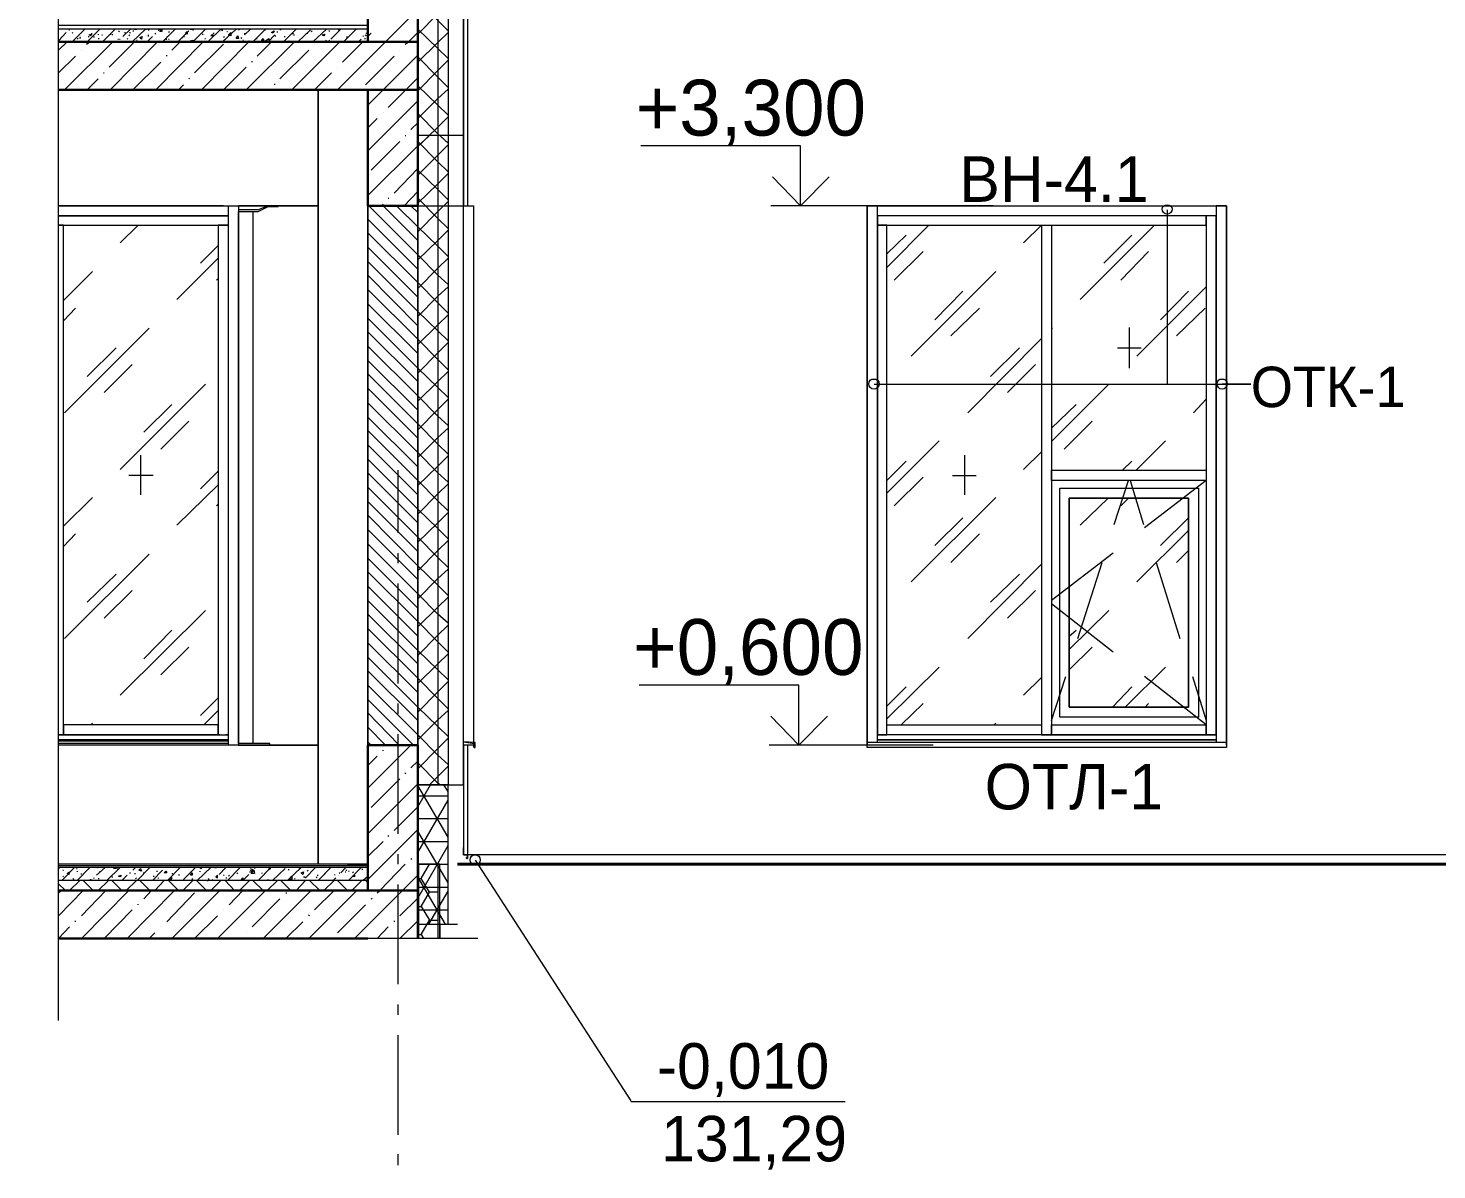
# Model space of a CAD drawing. Header units: millimetres. Extents: x 2294 to 908349, y -83289 to 219220.
# Drawn here: x 334129 to 341416, y -39012 to -33109 of the extents above; entities that cross this region are included whole.
import ezdxf

# ---------------------------------------------------------------- set-up
doc = ezdxf.new("R2010")
doc.units = ezdxf.units.MM
doc.layers.add('PDF _Геометрия', color=7, linetype='Continuous')
doc.layers.add('PDF _Текст', color=7, linetype='Continuous')

msp = doc.modelspace()

# ---------------------------------------------------------------- linework, layer by layer
at = {"layer": 'PDF _Геометрия', "lineweight": 9}
for points in [[(334286.1, -38240.7), (334286.1, -30302), (334128.7, -30223.3), (334439.1, -30070.3), (334286.1, -29991.6), (334286.1, -22057.2)], [(336248.9, -32474.6), (336248.9, -34026.5)], [(336301.4, -32474.6), (336301.4, -34026.5)], [(336380.1, -32474.6), (336380.1, -34026.5), (336432.5, -34026.5), (336432.5, -34100.9), (336432.5, -35421.1), (336432.5, -36736.9), (336432.5, -36815.6), (336380.1, -36815.6), (336380.1, -37383.9)], [(336401.9, -32474.6), (336401.9, -34026.5)], [(334286.1, -33178.5), (335886.1, -33178.5), (335886.1, -33112.9), (335886.1, -33099.8), (335886.1, -33095.4), (334286.1, -33095.4)], [(335886.1, -33112.9), (334286.1, -33112.9)], [(335628.2, -33427.6), (335628.2, -37432), (335628.2, -36815.6), (334286.1, -36815.6)], [(335138.6, -34026.5), (334286.1, -34026.5), (335628.2, -34026.5), (335628.2, -33427.6), (334286.1, -33427.6)], [(335886.1, -33427.6), (335781.2, -33427.6)], [(336248.9, -33663.7), (336248.9, -37021.1)], [(336301.4, -33663.7), (336301.4, -37021.1), (336380.1, -37021.1)], [(339121.1, -34026.5), (338242.4, -34026.5), (338124.3, -34026.5), (338124.3, -33716.2), (337298.1, -33716.2)], [(336144, -36815.6), (336144, -34026.5), (335886.1, -34026.5), (335886.1, -36815.6), (335886.1, -34026.5)], [(338281.7, -34026.5), (337971.3, -34026.5)], [(338522.2, -36802.5), (338522.2, -36736.9), (338522.2, -35421.1), (338522.2, -36763.2), (338570.2, -36763.2), (338570.2, -35421.1), (338570.2, -34127.1), (338522.2, -34127.1), (338522.2, -35421.1), (338522.2, -34100.9), (338522.2, -34026.5), (338469.7, -34026.5), (338469.7, -34100.9), (338469.7, -35421.1), (338469.7, -36736.9), (338469.7, -36815.6), (338469.7, -34026.5), (340327.6, -34026.5), (340327.6, -36815.6), (340327.6, -36736.9), (340327.6, -35421.1), (340327.6, -34100.9), (340327.6, -34026.5), (340275.2, -34026.5), (340275.2, -34100.9), (340275.2, -35421.1), (340275.2, -36736.9), (340275.2, -36802.5)], [(334299.2, -36763.2), (334312.3, -36763.2), (334312.3, -35421.1), (334312.3, -34127.1), (334286.1, -34127.1), (335164.8, -34127.1), (335164.8, -34079), (335138.6, -34079), (334286.1, -34079), (335164.8, -34079)], [(339370.2, -34127.1), (339370.2, -35421.1), (339370.2, -36763.2), (339422.7, -36763.2), (340222.7, -36763.2), (340275.2, -36763.2), (340275.2, -35421.1), (340275.2, -34100.9), (340275.2, -34079), (340222.7, -34079), (340222.7, -34100.9), (340222.7, -35421.1), (340222.7, -36763.2), (340222.7, -36710.7), (339903.6, -36461.5)], [(340021.6, -34048.4), (340021.6, -34948.9), (340454.4, -34948.9), (340305.8, -34948.9)], [(335121.1, -36763.2), (335112.3, -36763.2), (334312.3, -36763.2), (335112.3, -36763.2), (335112.3, -36710.7), (334312.3, -36710.7), (334312.3, -36763.2), (334286.1, -36763.2), (335164.8, -36763.2), (335164.8, -35421.1), (335164.8, -34127.1), (335112.3, -34127.1), (335112.3, -35421.1), (335112.3, -36763.2), (335164.8, -36763.2), (335151.7, -36763.2)], [(334605.2, -34218.9), (334697, -34127.1)], [(338570.2, -34345.7), (338788.8, -34127.1)], [(339278.4, -34218.9), (339370.2, -34127.1), (339422.7, -34127.1), (339422.7, -35421.1), (339422.7, -36763.2), (339422.7, -36710.7), (340222.7, -36710.7)], [(339571.3, -34511.8), (339956, -34127.1)], [(335020.5, -34323.8), (335112.3, -34232)], [(338570.2, -34275.7), (338670.8, -34179.6)], [(339693.7, -34323.8), (339838, -34179.6)], [(334898.1, -34511.8), (335112.3, -34297.6)], [(338609.6, -34411.2), (338758.2, -34262.6)], [(339781.2, -34411.2), (339925.4, -34262.6)], [(334312.3, -34516.2), (334461, -34367.5)], [(338697, -34804.7), (339134.2, -34367.5)], [(335103.6, -34411.2), (335112.3, -34402.5)], [(338819.4, -34616.7), (338963.7, -34468.1)], [(339864.2, -34804.7), (340222.7, -34446.2)], [(339986.6, -34616.7), (340130.9, -34468.1)], [(334312.3, -34621.1), (334373.5, -34555.5)], [(338902.5, -34699.8), (339051.1, -34555.5)], [(340069.7, -34699.8), (340218.3, -34555.5)], [(334316.7, -35097.6), (334753.9, -34660.4)], [(339422.7, -34660.4), (339427.1, -34660.4)], [(339824.9, -34656.1), (339824.9, -34865.9)], [(334434.7, -34909.6), (334583.4, -34761)], [(338989.9, -35097.6), (339370.2, -34712.9)], [(339108, -34909.6), (339256.6, -34761)], [(339763.7, -34761), (339886.1, -34761)], [(334522.2, -34992.7), (334666.4, -34848.4)], [(339195.4, -34992.7), (339339.6, -34848.4)], [(334605.2, -35390.5), (335046.8, -34948.9)], [(338504.7, -34948.9), (340454.4, -34948.9)], [(339422.7, -35246.2), (339720, -34948.9)], [(340157.1, -35097.6), (340222.7, -35027.6)], [(334727.6, -35198.1), (334871.9, -35053.9)], [(339422.7, -35176.3), (339549.5, -35053.9)], [(334815.1, -35285.6), (334959.3, -35141.3)], [(339488.3, -35285.6), (339632.5, -35141.3)], [(338570.2, -35512.9), (338841.3, -35241.8)], [(339859.9, -35394.9), (340012.9, -35241.8)], [(334710.1, -35316.2), (334710.1, -35521.6)], [(338972.4, -35316.2), (338972.4, -35521.6)], [(339278.4, -35390.5), (339370.2, -35298.7)], [(335020.5, -35491), (335112.3, -35399.2)], [(336043.5, -35718.3), (336043.5, -35394.9)], [(338570.2, -35447.3), (338670.8, -35346.8)], [(339789.9, -35394.9), (339838, -35346.8)], [(334775.7, -35421.1), (334648.9, -35421.1)], [(334898.1, -35679), (335112.3, -35469.2)], [(338609.6, -35578.5), (338758.2, -35429.8)], [(338911.2, -35421.1), (339033.6, -35421.1)], [(339746.2, -35674.6), (339820.5, -35447.3)], [(339829.3, -35447.3), (339899.2, -35674.6)], [(340222.7, -35447.3), (339903.6, -35692.1)], [(334312.3, -35683.4), (334461, -35534.7)], [(338697, -35971.9), (339134.2, -35534.7)], [(339571.3, -35679), (339715.6, -35539.1)], [(339781.2, -35578.5), (339820.5, -35539.1)], [(335103.6, -35578.5), (335112.3, -35569.7)], [(338819.4, -35783.9), (338963.7, -35639.7)], [(339864.2, -35971.9), (340130.9, -35705.2)], [(339986.6, -35783.9), (340130.9, -35639.7)], [(334312.3, -35788.3), (334373.5, -35722.7)], [(338902.5, -35871.4), (339051.1, -35722.7)], [(334316.7, -36264.8), (334753.9, -35827.6)], [(336043.5, -35875.7), (336043.5, -35823.3)], [(339741.8, -35823.3), (339422.7, -36068.1)], [(340069.7, -35871.4), (340130.9, -35810.1)], [(338989.9, -36264.8), (339370.2, -35880.1)], [(339558.2, -36264.8), (339685, -35871.4)], [(339964.8, -35871.4), (340087.2, -36264.8)], [(334434.7, -36076.8), (334583.4, -35932.6)], [(336043.5, -36496.5), (336043.5, -35980.6)], [(339108, -36076.8), (339256.6, -35932.6)], [(334522.2, -36159.9), (334666.4, -36015.6)], [(339195.4, -36159.9), (339339.6, -36015.6)], [(334605.2, -36557.7), (335046.8, -36120.5)], [(339741.8, -36334.7), (339422.7, -36085.6)], [(339514.5, -36321.6), (339720, -36120.5)], [(334727.6, -36369.7), (334871.9, -36221.1)], [(339514.5, -36251.7), (339549.5, -36221.1)], [(334815.1, -36452.8), (334959.3, -36308.5)], [(339514.5, -36426.5), (339632.5, -36308.5)], [(338570.2, -36680.1), (338841.3, -36413.4)], [(339803, -36618.9), (340012.9, -36413.4)], [(338810.7, -36815.6), (338185.5, -36815.6), (338115.6, -36815.6), (338115.6, -36505.2), (337289.4, -36505.2)], [(339278.4, -36557.7), (339370.2, -36465.9)], [(339422.7, -36688.8), (339497, -36461.5)], [(340152.8, -36461.5), (340222.7, -36688.8)], [(335020.5, -36662.6), (335112.3, -36570.8)], [(338570.2, -36614.5), (338670.8, -36514)], [(339737.5, -36618.9), (339838, -36514)], [(335038, -36710.7), (335112.3, -36636.4)], [(336043.5, -36653.9), (336043.5, -36601.4)], [(338644.6, -36710.7), (338758.2, -36601.4)], [(339907.9, -36618.9), (339925.4, -36601.4)], [(334452.2, -36710.7), (334461, -36702)], [(339125.4, -36710.7), (339134.2, -36702)], [(336043.5, -37274.6), (336043.5, -36758.8)], [(340327.6, -36798.1), (340327.6, -36802.5), (338469.7, -36802.5), (338469.7, -36798.1)], [(340275.2, -36763.2), (338522.2, -36763.2)], [(340275.2, -36789.4), (338522.2, -36789.4), (340275.2, -36789.4)], [(340275.2, -36789.4), (338522.2, -36789.4)], [(335164.8, -36806.9), (334286.1, -36806.9)], [(336401.9, -36815.6), (336401.9, -37383.9), (336397.6, -37383.9)], [(338273, -36815.6), (337962.6, -36815.6)], [(340327.6, -36802.5), (340327.6, -36828.7), (338469.7, -36828.7), (338469.7, -36802.5)], [(338469.7, -36828.7), (338469.7, -36820)], [(340327.6, -36820), (340327.6, -36828.7)], [(336043.5, -37432), (336043.5, -37379.5)], [(353958.2, -37383.9), (336401.9, -37383.9)], [(334286.1, -37567.5), (335886.1, -37567.5), (335886.1, -37515.1), (335886.1, -37449.5), (335886.1, -37440.7), (335886.1, -37432), (334286.1, -37432)], [(335886.1, -37440.7), (334286.1, -37440.7)], [(335886.1, -37449.5), (334286.1, -37449.5)], [(335781.2, -37432), (335886.1, -37432)], [(336257.7, -37742.4), (336257.7, -37816.7), (336257.7, -37432), (336248.9, -37432), (336148.4, -37432), (336144, -37432), (336144, -37816.7)], [(336148.4, -37432), (336148.4, -37816.7)], [(336248.9, -37432), (336248.9, -37816.7)], [(336441.3, -37410.1), (337245.7, -38656)], [(335886.1, -37515.1), (334286.1, -37515.1)], [(336043.5, -38052.8), (336043.5, -37536.9)], [(336262.1, -37742.4), (336349.5, -37742.4)], [(336454.4, -37816.7), (334286.1, -37816.7)], [(336043.5, -38210.1), (336043.5, -38157.7)], [(336043.5, -38830.9), (336043.5, -38315.1)], [(338356, -38660.4), (337245.7, -38660.4)], [(336043.5, -38988.3), (336043.5, -38931.5)]]:
    msp.add_lwpolyline(points, dxfattribs=at)
at = {"layer": 'PDF _Геометрия', "lineweight": 30}
for points in [[(336144, -33178.5), (336144, -32474.6), (335886.1, -32474.6), (335886.1, -33178.5)], [(336144, -34026.5), (336144, -33427.6), (335886.1, -33427.6), (335886.1, -34026.5)], [(336144, -37567.5), (335886.1, -37567.5), (335886.1, -36815.6), (336144, -36815.6)]]:
    msp.add_lwpolyline(points, close=True, dxfattribs=at)
at = {"layer": 'PDF _Геометрия', "lineweight": 9}
for points in [[(336144, -32474.6), (336144, -34026.5), (336248.9, -34026.5), (336301.4, -34026.5), (336380.1, -34026.5), (336380.1, -32474.6), (336301.4, -32474.6), (336248.9, -32474.6)], [(336144, -36815.6), (336144, -37021.1), (336248.9, -37021.1), (336301.4, -37021.1), (336380.1, -37021.1), (336380.1, -33663.7), (336301.4, -33663.7), (336248.9, -33663.7), (336144, -33663.7), (336144, -34026.5)], [(335217.3, -36736.9), (335217.3, -36815.6), (335164.8, -36815.6), (335164.8, -36736.9), (335164.8, -35421.1), (335164.8, -34100.9), (335164.8, -34026.5), (335217.3, -34026.5), (335217.3, -34100.9), (335217.3, -35421.1)], [(335628.2, -36815.6), (335628.2, -34026.5), (335217.3, -34026.5), (335217.3, -36815.6)], [(335317.8, -34057.1), (335370.3, -34030.9), (335422.7, -34030.9), (335422.7, -34026.5), (335370.3, -34026.5), (335317.8, -34048.4), (335217.3, -34048.4), (335217.3, -34057.1)], [(339396.5, -34079), (338522.2, -34079), (338522.2, -34127.1), (339396.5, -34127.1), (340222.7, -34127.1), (340222.7, -34079), (339396.5, -34079), (338544, -34079), (338522.2, -34079), (338522.2, -34026.5), (338544, -34026.5), (339396.5, -34026.5), (340248.9, -34026.5), (340275.2, -34026.5), (340275.2, -34079), (340248.9, -34079)], [(335291.6, -34057.1), (335291.6, -36806.9), (335217.3, -36806.9), (335217.3, -34057.1)], [(340222.7, -35447.3), (339422.7, -35447.3), (339422.7, -35394.9), (340222.7, -35394.9)], [(339466.4, -35486.7), (340183.4, -35486.7), (340183.4, -36671.3), (339466.4, -36671.3)], [(340183.4, -35486.7), (340183.4, -36671.3), (339466.4, -36671.3), (339466.4, -35486.7)], [(340130.9, -35539.1), (339514.5, -35539.1), (339514.5, -36618.9), (340130.9, -36618.9)], [(339514.5, -36618.9), (339514.5, -35539.1), (340130.9, -35539.1), (340130.9, -36618.9)], [(339370.2, -36763.2), (338570.2, -36763.2), (338570.2, -36710.7), (339370.2, -36710.7)], [(334286.1, -36789.4), (335164.8, -36789.4)], [(334286.1, -36793.8), (335164.8, -36793.8)], [(336436.9, -36806.9), (336436.9, -36828.7), (336432.5, -36820), (336432.5, -36824.4), (336436.9, -36828.7), (336441.3, -36828.7), (336441.3, -36802.5), (336380.1, -36798.1)], [(335379, -36815.6), (335379, -36806.9), (335217.3, -36806.9), (335217.3, -36815.6)], [(336301.4, -37742.4), (336301.4, -37021.1), (336144, -37021.1), (336144, -37742.4)], [(336380.1, -37383.9), (336397.6, -37383.9), (336380.1, -37383.9), (336380.1, -37344.6)], [(336401.9, -37383.9), (336397.6, -37383.9), (336401.9, -37383.9), (336401.9, -37401.4), (336397.6, -37401.4), (336393.2, -37397), (336397.6, -37401.4), (336401.9, -37401.4)]]:
    msp.add_lwpolyline(points, close=True, dxfattribs=at)
at = {"layer": 'PDF _Геометрия', "color": 250, "lineweight": 9, "true_color": 0x1d1d1d}
for points in [[(336301.4, -33121.6), (336248.9, -33069.2), (336144, -32964.3)], [(336144, -33139.1), (336248.9, -33034.2), (336301.4, -32981.7)], [(335728.7, -33427.6), (335977.9, -33178.5), (336144, -33012.3)], [(334286.1, -33174.1), (334325.4, -33130.4)], [(334299.2, -33152.2), (334299.2, -33152.2)], [(334338.6, -33117.3), (334342.9, -33117.3)], [(334356.1, -33178.5), (334421.6, -33112.9)], [(334356.1, -33130.4), (334360.4, -33134.7)], [(334395.4, -33161), (334399.8, -33156.6), (334395.4, -33156.6)], [(334434.7, -33178.5), (334500.3, -33112.9)], [(334439.1, -33152.2), (334443.5, -33152.2)], [(334456.6, -33134.7), (334456.6, -33139.1)], [(334469.7, -33156.6), (334469.7, -33152.2)], [(334491.6, -33139.1), (334491.6, -33143.5)], [(334509.1, -33143.5), (334513.4, -33143.5)], [(334513.4, -33178.5), (334579, -33112.9)], [(334552.8, -33139.1), (334557.1, -33143.5)], [(334561.5, -33143.5), (334565.9, -33139.1)], [(334596.5, -33121.6), (334600.9, -33126)], [(334618.3, -33152.2), (334657.7, -33112.9)], [(334627.1, -33130.4), (334631.5, -33130.4)], [(334648.9, -33143.5), (334653.3, -33147.9)], [(334653.3, -33130.4), (334657.7, -33130.4)], [(334666.4, -33178.5), (334736.4, -33112.9)], [(334670.8, -33121.6), (334675.2, -33121.6)], [(334679.5, -33112.9), (334688.3, -33112.9)], [(334688.3, -33112.9), (334688.3, -33112.9)], [(334740.7, -33112.9), (334745.1, -33112.9)], [(334745.1, -33178.5), (334771.4, -33152.2)], [(334749.5, -33117.3), (334753.9, -33117.3)], [(334749.5, -33143.5), (334749.5, -33147.9), (334749.5, -33152.2)], [(334784.5, -33139.1), (334788.8, -33134.7)], [(334802, -33121.6), (334810.7, -33112.9)], [(334823.8, -33178.5), (334889.4, -33112.9)], [(334845.7, -33152.2), (334850, -33152.2)], [(334854.4, -33126), (334858.8, -33130.4)], [(334902.5, -33178.5), (334959.3, -33121.6)], [(334924.4, -33156.6), (334928.7, -33156.6)], [(334933.1, -33152.2), (334937.5, -33152.2)], [(334946.2, -33156.6), (334946.2, -33156.6)], [(334968.1, -33112.9), (334968.1, -33112.9)], [(334968.1, -33112.9), (334985.6, -33117.3), (334981.2, -33112.9)], [(334981.2, -33178.5), (335046.8, -33112.9)], [(335029.3, -33139.1), (335033.6, -33139.1)], [(335042.4, -33139.1), (335042.4, -33139.1)], [(335064.2, -33174.1), (335125.4, -33112.9), (335129.8, -33112.9)], [(335086.1, -33134.7), (335090.5, -33134.7)], [(335125.4, -33112.9), (335134.2, -33121.6), (335134.2, -33112.9)], [(335125.4, -33126), (335125.4, -33126)], [(335134.2, -33178.5), (335204.1, -33112.9)], [(335138.6, -33152.2), (335142.9, -33156.6)], [(335156, -33126), (335160.4, -33126)], [(335217.3, -33117.3), (335221.6, -33112.9)], [(335230.4, -33161), (335234.7, -33156.6)], [(335247.9, -33143.5), (335278.5, -33112.9)], [(335247.9, -33134.7), (335247.9, -33139.1)], [(335291.6, -33178.5), (335357.1, -33112.9)], [(335352.8, -33117.3), (335357.1, -33117.3)], [(335370.3, -33178.5), (335405.2, -33143.5)], [(335405.2, -33147.9), (335409.6, -33147.9)], [(335418.3, -33130.4), (335418.3, -33126)], [(335431.5, -33117.3), (335435.8, -33112.9)], [(335448.9, -33178.5), (335514.5, -33112.9)], [(335453.3, -33152.2), (335457.7, -33152.2)], [(335497, -33139.1), (335501.4, -33134.7)], [(335501.4, -33143.5), (335505.8, -33143.5)], [(335523.3, -33178.5), (335588.8, -33117.3)], [(335571.3, -33134.7), (335575.7, -33134.7)], [(335593.2, -33126), (335597.6, -33121.6)], [(335601.9, -33178.5), (335671.9, -33112.9)], [(335685, -33121.6), (335689.4, -33121.6)], [(335693.8, -33165.3), (335746.2, -33112.9)], [(335733.1, -33117.3), (335737.5, -33112.9)], [(335755, -33178.5), (335759.3, -33178.5), (335824.9, -33112.9)], [(335776.8, -33152.2), (335776.8, -33156.6)], [(335776.8, -33161), (335781.2, -33156.6)], [(335864.2, -33152.2), (335864.2, -33147.9)], [(335873, -33147.9), (335877.4, -33143.5)], [(335877.4, -33134.7), (335886.1, -33130.4)], [(335881.7, -33134.7), (335886.1, -33134.7)], [(335886.1, -33152.2), (335903.6, -33134.7)], [(336078.5, -33191.6), (336095.9, -33178.5), (336144, -33130.4)], [(336301.4, -33265.9), (336248.9, -33213.4), (336144, -33112.9)], [(336144, -33283.4), (336248.9, -33182.8), (336301.4, -33130.4)], [(334286.1, -33222.2), (334329.8, -33178.5)], [(334316.7, -33427.6), (334565.9, -33178.5)], [(334373.5, -33169.7), (334373.5, -33169.7)], [(334382.3, -33161), (334386.7, -33161)], [(334404.1, -33222.2), (334404.1, -33222.2)], [(334430.4, -33191.6), (334447.9, -33178.5)], [(334491.6, -33161), (334495.9, -33161)], [(334548.4, -33309.6), (334679.5, -33178.5)], [(334552.8, -33427.6), (334797.6, -33178.5)], [(334592.1, -33165.3), (334596.5, -33165.3)], [(334600.9, -33165.3), (334605.2, -33165.3)], [(334640.2, -33161), (334644.6, -33165.3)], [(334688.3, -33169.7), (334692.7, -33169.7)], [(334749.5, -33178.5), (334749.5, -33178.5)], [(334788.8, -33174.1), (334788.8, -33174.1)], [(334788.8, -33427.6), (335033.6, -33178.5)], [(334810.7, -33169.7), (334810.7, -33169.7)], [(334841.3, -33165.3), (334845.7, -33165.3)], [(334854.4, -33165.3), (334858.8, -33165.3)], [(334871.9, -33222.2), (334915.6, -33178.5)], [(334885, -33178.5), (334889.4, -33178.5)], [(334989.9, -33340.2), (335138.6, -33191.6)], [(335024.9, -33427.6), (335269.7, -33178.5)], [(335033.6, -33174.1), (335033.6, -33174.1)], [(335042.4, -33161), (335046.8, -33161)], [(335142.9, -33165.3), (335142.9, -33165.3)], [(335217.3, -33174.1), (335212.9, -33178.5), (335221.6, -33174.1)], [(335239.1, -33169.7), (335243.5, -33169.7)], [(335256.6, -33427.6), (335505.8, -33178.5)], [(335269.7, -33174.1), (335274.1, -33174.1)], [(335309.1, -33161), (335313.4, -33161)], [(335313.4, -33252.8), (335387.7, -33178.5)], [(335335.3, -33174.1), (335339.7, -33174.1)], [(335339.7, -33165.3), (335344, -33165.3)], [(335431.5, -33370.8), (335580.1, -33222.2)], [(335435.8, -33178.5), (335435.8, -33178.5)], [(335470.8, -33178.5), (335475.2, -33174.1), (335479.5, -33178.5)], [(335492.7, -33427.6), (335741.8, -33178.5)], [(335610.7, -33191.6), (335610.7, -33191.6)], [(335667.5, -33169.7), (335671.9, -33174.1)], [(335680.6, -33178.5), (335680.6, -33178.5)], [(335685, -33174.1), (335689.4, -33169.7)], [(335755, -33283.4), (335859.9, -33178.5)], [(335838, -33178.5), (335851.1, -33165.3)], [(335868.6, -33161), (335873, -33161)], [(336052.2, -33222.2), (336052.2, -33222.2)], [(334286.1, -33340.2), (334373.5, -33252.8)], [(334670.8, -33427.6), (334815.1, -33283.4)], [(334845.7, -33252.8), (334845.7, -33248.4)], [(335287.2, -33283.4), (335287.2, -33279)], [(335873, -33401.4), (336021.6, -33252.8)], [(335886.1, -33506.3), (335964.8, -33427.6), (336144, -33248.4)], [(336301.4, -33414.5), (336248.9, -33362.1), (336144, -33257.2)], [(336144, -33432), (336248.9, -33327.1), (336301.4, -33274.6)], [(334434.7, -33427.6), (334491.6, -33370.8)], [(334517.8, -33340.2), (334522.2, -33340.2)], [(334959.3, -33370.8), (334963.7, -33366.4)], [(335138.6, -33427.6), (335256.6, -33309.6)], [(335610.7, -33427.6), (335698.1, -33340.2)], [(335728.7, -33309.6), (335728.7, -33309.6)], [(335991, -33519.4), (336082.8, -33427.6), (336139.7, -33370.8)], [(334906.9, -33427.6), (334933.1, -33401.4)], [(335405.2, -33401.4), (335405.2, -33397)], [(335846.8, -33427.6), (335846.8, -33427.6)], [(336301.4, -33558.8), (336248.9, -33506.3), (336144, -33405.8)], [(336144, -33576.3), (336248.9, -33471.4), (336301.4, -33423.3)], [(335886.1, -33742.4), (336144, -33484.5)], [(335886.1, -33624.4), (335934.2, -33576.3)], [(335964.8, -33545.7), (335964.8, -33545.7)], [(336144, -33550), (336248.9, -33655), (336301.4, -33703.1), (336257.7, -33663.7)], [(336301.4, -33567.5), (336248.9, -33620), (336144, -33720.5), (336205.2, -33663.7)], [(336078.5, -33663.7), (336082.8, -33663.7)], [(336109.1, -33633.1), (336144, -33598.1)], [(335886.1, -33974.1), (336144, -33716.2)], [(335903.6, -33842.9), (336052.2, -33694.3)], [(336021.6, -33961), (336144, -33834.2)], [(336074.1, -34026.5), (336144, -33952.2)], [(336301.4, -34433.1), (336248.9, -34385), (336144, -34280.1), (335890.5, -34026.5)], [(335956, -34026.5), (335964.8, -34017.8)], [(336144, -34205.8), (335964.8, -34026.5)], [(335991, -33987.2), (335995.4, -33987.2)], [(336301.4, -34288.8), (336248.9, -34236.4), (336144, -34135.8), (336034.7, -34026.5)], [(336144, -34061.5), (336109.1, -34026.5)], [(336301.4, -34144.6), (336248.9, -34092.1), (336144, -33987.2), (336183.4, -34026.5)], [(336144, -34162.1), (336248.9, -34057.1), (336301.4, -34004.7), (336279.5, -34026.5)], [(336144, -34354.4), (335886.1, -34096.5)], [(336301.4, -34581.7), (336248.9, -34529.3), (336144, -34424.4), (335886.1, -34166.4)], [(336144, -34306.3), (336248.9, -34205.8), (336301.4, -34153.3)], [(336144, -34498.7), (335886.1, -34240.8)], [(336301.4, -34726), (336248.9, -34673.5), (336144, -34573), (335886.1, -34315.1)], [(336144, -34455), (336248.9, -34350), (336301.4, -34297.6)], [(336144, -34647.3), (335886.1, -34385)], [(336301.4, -34874.6), (336248.9, -34822.2), (336144, -34717.3), (335886.1, -34459.3)], [(336144, -34599.2), (336248.9, -34494.3), (336301.4, -34446.2)], [(336144, -34791.6), (335886.1, -34533.7)], [(336301.4, -35018.9), (336248.9, -34966.4), (336144, -34865.9), (335886.1, -34608)], [(336144, -34743.5), (336248.9, -34642.9), (336301.4, -34590.5)], [(336144, -34935.8), (335886.1, -34677.9)], [(336301.4, -35163.2), (336248.9, -35115.1), (336144, -35010.2), (335886.1, -34752.2)], [(336144, -34892.1), (336248.9, -34787.2), (336301.4, -34734.7)], [(336144, -35084.5), (335886.1, -34826.5)], [(336301.4, -35311.8), (336248.9, -35259.3), (336144, -35154.4), (335886.1, -34896.5)], [(336144, -35036.4), (336248.9, -34935.8), (336301.4, -34883.4)], [(336144, -35228.7), (335886.1, -34970.8)], [(336301.4, -35456.1), (336248.9, -35408), (336144, -35303), (335886.1, -35045.1)], [(336144, -35185), (336248.9, -35080.1), (336301.4, -35027.6)], [(336144, -35377.4), (335886.1, -35119.4)], [(336301.4, -35604.7), (336248.9, -35552.2), (336144, -35447.3), (335886.1, -35189.4)], [(336144, -35329.3), (336248.9, -35224.4), (336301.4, -35176.3)], [(336144, -35521.6), (335886.1, -35263.7)], [(336301.4, -35748.9), (336248.9, -35696.5), (336144, -35595.9), (335886.1, -35338)], [(336144, -35473.5), (336248.9, -35373), (336301.4, -35320.5)], [(336144, -35665.9), (335886.1, -35408)], [(336301.4, -35897.6), (336248.9, -35845.1), (336144, -35740.2), (335886.1, -35482.3)], [(336144, -35622.2), (336248.9, -35517.3), (336301.4, -35464.8)], [(336144, -35814.5), (335886.1, -35556.6)], [(336301.4, -36041.8), (336248.9, -35989.4), (336144, -35888.8), (335886.1, -35626.5)], [(336144, -35766.4), (336248.9, -35665.9), (336301.4, -35613.4)], [(336144, -35958.8), (335886.1, -35700.9)], [(336301.4, -36186.1), (336248.9, -36138), (336144, -36033.1), (335886.1, -35775.2)], [(336144, -35915.1), (336248.9, -35810.1), (336301.4, -35757.7)], [(336144, -36107.4), (335886.1, -35849.5)], [(336301.4, -36334.7), (336248.9, -36282.3), (336144, -36177.4), (335886.1, -35919.4)], [(336144, -36059.3), (336248.9, -35954.4), (336301.4, -35906.3)], [(336144, -36251.7), (335886.1, -35993.8)], [(336301.4, -36479), (336248.9, -36426.5), (336144, -36326), (335886.1, -36068.1)], [(336144, -36203.6), (336248.9, -36103), (336301.4, -36050.6)], [(336144, -36395.9), (335886.1, -36138)], [(336301.4, -36627.6), (336248.9, -36575.2), (336144, -36470.3), (335886.1, -36212.3)], [(336144, -36352.2), (336248.9, -36247.3), (336301.4, -36194.8)], [(336144, -36544.6), (335886.1, -36286.7)], [(336301.4, -36771.9), (336248.9, -36719.4), (336144, -36618.9), (335886.1, -36361)], [(336144, -36496.5), (336248.9, -36395.9), (336301.4, -36343.5)], [(336144, -36688.8), (335886.1, -36430.9)], [(336301.4, -36916.2), (336248.9, -36868.1), (336144, -36763.2), (335886.1, -36505.2)], [(336144, -36645.1), (336248.9, -36540.2), (336301.4, -36487.7)], [(336122.2, -36815.6), (335886.1, -36579.5)], [(336047.8, -36815.6), (335886.1, -36649.5)], [(336144, -36789.4), (336248.9, -36684.5), (336301.4, -36636.4)], [(335977.9, -36815.6), (335886.1, -36723.8)], [(335903.6, -36815.6), (335886.1, -36798.1)], [(336144, -36938), (336248.9, -36833.1), (336301.4, -36780.6)], [(335886.1, -37038.6), (336109.1, -36815.6)], [(335886.1, -36920.5), (335934.2, -36872.4)], [(335964.8, -36846.2), (335964.8, -36841.8)], [(335991, -36815.6), (335995.4, -36815.6)], [(336109.1, -36933.6), (336144, -36898.7)], [(336257.7, -37021.1), (336248.9, -37012.3), (336144, -36907.4)], [(336205.2, -37021.1), (336248.9, -36977.4), (336301.4, -36924.9)], [(335886.1, -37274.6), (336144, -37016.7)], [(335903.6, -37139.1), (336052.2, -36990.5)], [(336078.5, -36964.2), (336082.8, -36959.9)], [(336021.6, -37257.1), (336144, -37134.7), (336209.6, -37021.1)], [(336301.4, -37292.1), (336144, -37025.4)], [(336144, -37077.9), (336301.4, -37077.9)], [(336301.4, -37056), (336279.5, -37021.1)], [(336139.7, -37375.2), (336144, -37370.8), (336301.4, -37099.8)], [(336144, -37195.9), (336301.4, -37195.9)], [(335886.1, -37510.7), (336144, -37252.8)], [(335991, -37287.7), (335995.4, -37283.4)], [(336301.4, -37528.2), (336144, -37261.5)], [(335886.1, -37392.7), (335964.8, -37314)], [(336052.2, -37698.7), (336144, -37606.9), (336301.4, -37335.8)], [(336144, -37314), (336301.4, -37314)], [(334286.1, -37458.2), (334290.5, -37449.5)], [(334303.6, -37515.1), (334369.2, -37449.5)], [(334377.9, -37453.9), (334382.3, -37453.9)], [(334382.3, -37515.1), (334447.9, -37449.5)], [(334482.8, -37488.8), (334526.5, -37449.5)], [(334487.2, -37449.5), (334491.6, -37449.5)], [(334535.3, -37515.1), (334605.2, -37449.5)], [(334583.4, -37449.5), (334583.4, -37453.9), (334570.3, -37453.9), (334574.6, -37449.5)], [(334592.1, -37458.2), (334592.1, -37453.9)], [(334670.8, -37462.6), (334683.9, -37449.5)], [(334692.7, -37515.1), (334758.2, -37449.5)], [(334836.9, -37449.5), (334836.9, -37449.5)], [(334850, -37515.1), (334915.6, -37449.5), (334911.2, -37449.5)], [(334933.1, -37510.7), (334994.3, -37449.5)], [(335003, -37515.1), (335073, -37449.5)], [(335016.2, -37449.5), (335024.9, -37453.9), (335024.9, -37449.5)], [(335059.9, -37453.9), (335059.9, -37453.9)], [(335094.8, -37449.5), (335103.6, -37449.5)], [(335103.6, -37449.5), (335103.6, -37449.5)], [(335116.7, -37484.5), (335151.7, -37449.5)], [(335125.4, -37449.5), (335125.4, -37449.5)], [(335160.4, -37515.1), (335226, -37449.5)], [(335278.5, -37449.5), (335282.8, -37453.9)], [(335300.3, -37453.9), (335304.7, -37449.5)], [(335317.8, -37515.1), (335383.4, -37449.5)], [(335374.6, -37453.9), (335379, -37458.2)], [(335379, -37453.9), (335383.4, -37453.9)], [(335392.1, -37515.1), (335457.7, -37453.9)], [(335470.8, -37515.1), (335540.7, -37449.5)], [(335527.6, -37449.5), (335532, -37449.5)], [(335553.9, -37497.6), (335558.2, -37497.6), (335562.6, -37501.9), (335615.1, -37449.5)], [(335628.2, -37515.1), (335693.8, -37449.5)], [(335746.2, -37475.7), (335772.4, -37449.5)], [(335785.6, -37515.1), (335851.1, -37449.5)], [(335934.2, -37580.6), (335947.3, -37567.5), (336078.5, -37432)], [(336109.1, -37405.8), (336113.4, -37401.4)], [(336144, -37432), (336301.4, -37432)], [(336248.9, -37576.3), (336205.2, -37576.3), (336161.5, -37506.3), (336205.2, -37432), (336248.9, -37432)], [(334308, -37462.6), (334312.3, -37462.6)], [(334308, -37497.6), (334312.3, -37493.2)], [(334342.9, -37567.5), (334395.4, -37515.1)], [(334360.4, -37506.3), (334364.8, -37510.7)], [(334382.3, -37467), (334382.3, -37471.3)], [(334404.1, -37484.5), (334404.1, -37480.1)], [(334465.3, -37567.5), (334412.9, -37515.1)], [(334447.9, -37510.7), (334452.2, -37510.7)], [(334456.6, -37510.7), (334461, -37515.1)], [(334469.7, -37506.3), (334469.7, -37501.9)], [(334491.6, -37506.3), (334495.9, -37506.3)], [(334491.6, -37567.5), (334544, -37515.1)], [(334495.9, -37471.3), (334500.3, -37471.3)], [(334557.1, -37515.1), (334557.1, -37515.1)], [(334561.5, -37497.6), (334565.9, -37497.6)], [(334614, -37567.5), (334561.5, -37515.1)], [(334614, -37515.1), (334640.2, -37488.8)], [(334635.8, -37567.5), (334688.3, -37515.1)], [(334653.3, -37475.7), (334657.7, -37475.7)], [(334679.5, -37480.1), (334683.9, -37480.1)], [(334683.9, -37506.3), (334688.3, -37501.9)], [(334758.2, -37567.5), (334705.8, -37515.1)], [(334723.3, -37475.7), (334727.6, -37475.7)], [(334771.4, -37515.1), (334823.8, -37462.6)], [(334775.7, -37493.2), (334780.1, -37493.2)], [(334784.5, -37567.5), (334832.6, -37515.1)], [(334793.2, -37467), (334797.6, -37467)], [(334802, -37501.9), (334802, -37506.3)], [(334906.9, -37567.5), (334854.4, -37515.1)], [(334871.9, -37480.1), (334876.3, -37480.1)], [(334906.9, -37484.5), (334911.2, -37488.8)], [(334928.7, -37567.5), (334981.2, -37515.1)], [(334968.1, -37467), (334968.1, -37467)], [(334976.8, -37510.7), (334981.2, -37506.3)], [(335051.1, -37567.5), (334998.7, -37515.1)], [(335016.2, -37467), (335016.2, -37471.3)], [(335055.5, -37515.1), (335059.9, -37515.1)], [(335059.9, -37506.3), (335064.2, -37510.7)], [(335073, -37567.5), (335125.4, -37515.1)], [(335081.7, -37515.1), (335086.1, -37510.7)], [(335094.8, -37493.2), (335094.8, -37493.2)], [(335099.2, -37497.6), (335108, -37501.9), (335108, -37488.8), (335099.2, -37497.6), (335103.6, -37497.6)], [(335138.6, -37488.8), (335142.9, -37488.8)], [(335195.4, -37567.5), (335147.3, -37515.1)], [(335151.7, -37501.9), (335156, -37501.9)], [(335164.8, -37488.8), (335169.2, -37493.2)], [(335208.5, -37480.1), (335212.9, -37475.7)], [(335221.6, -37567.5), (335274.1, -37515.1)], [(335239.1, -37515.1), (335269.7, -37484.5)], [(335247.9, -37488.8), (335247.9, -37488.8)], [(335274.1, -37471.3), (335278.5, -37471.3)], [(335282.8, -37471.3), (335287.2, -37467)], [(335344, -37567.5), (335291.6, -37515.1)], [(335326.5, -37462.6), (335326.5, -37462.6)], [(335339.7, -37480.1), (335339.7, -37475.7)], [(335365.9, -37515.1), (335370.3, -37510.7), (335370.3, -37515.1)], [(335365.9, -37567.5), (335418.3, -37515.1)], [(335370.3, -37458.2), (335374.6, -37458.2)], [(335435.8, -37462.6), (335435.8, -37462.6)], [(335488.3, -37567.5), (335435.8, -37515.1)], [(335475.2, -37458.2), (335475.2, -37462.6)], [(335505.8, -37506.3), (335510.1, -37506.3)], [(335514.5, -37567.5), (335562.6, -37515.1)], [(335527.6, -37510.7), (335527.6, -37510.7)], [(335571.3, -37462.6), (335575.7, -37467)], [(335636.9, -37567.5), (335584.5, -37515.1)], [(335619.4, -37501.9), (335623.8, -37497.6)], [(335623.8, -37488.8), (335628.2, -37488.8)], [(335658.8, -37567.5), (335711.2, -37515.1)], [(335663.2, -37480.1), (335667.5, -37480.1)], [(335671.9, -37467), (335671.9, -37467)], [(335706.9, -37515.1), (335720, -37501.9)], [(335715.6, -37488.8), (335715.6, -37484.5)], [(335781.2, -37567.5), (335728.7, -37515.1)], [(335733.1, -37488.8), (335733.1, -37488.8)], [(335737.5, -37475.7), (335741.8, -37475.7)], [(335768.1, -37471.3), (335772.4, -37471.3)], [(335772.4, -37462.6), (335776.8, -37462.6)], [(335785.6, -37467), (335789.9, -37467)], [(335803, -37567.5), (335855.5, -37515.1)], [(335807.4, -37475.7), (335811.8, -37471.3)], [(335816.2, -37816.7), (336065.3, -37567.5), (336144, -37488.8)], [(335855.5, -37458.2), (335859.9, -37458.2)], [(335859.9, -37515.1), (335886.1, -37493.2)], [(335868.6, -37475.7), (335868.6, -37475.7)], [(335886.1, -37528.2), (335877.4, -37515.1)], [(336288.3, -37742.4), (336144, -37497.6)], [(336148.4, -37506.3), (336161.5, -37506.3)], [(334321.1, -37567.5), (334286.1, -37532.6)], [(334286.1, -37698.7), (334412.9, -37567.5)], [(334286.1, -37580.6), (334299.2, -37567.5)], [(334404.1, -37816.7), (334648.9, -37567.5)], [(334404.1, -37698.7), (334530.9, -37567.5)], [(334640.2, -37816.7), (334885, -37567.5)], [(334727.6, -37611.2), (334767, -37567.5)], [(334845.7, -37729.3), (334989.9, -37580.6)], [(334871.9, -37816.7), (335121.1, -37567.5)], [(335108, -37816.7), (335357.1, -37567.5)], [(335169.2, -37641.8), (335239.1, -37567.5)], [(335344, -37816.7), (335593.2, -37567.5)], [(335462.1, -37580.6), (335466.4, -37580.6)], [(335580.1, -37816.7), (335829.3, -37567.5)], [(335610.7, -37668.1), (335711.2, -37567.5)], [(336144, -37550), (336301.4, -37550)], [(336161.5, -37650.6), (336205.2, -37576.3)], [(336200.9, -37742.4), (336301.4, -37571.9)], [(334522.2, -37816.7), (334666.4, -37668.1)], [(334697, -37641.8), (334697, -37637.5)], [(335138.6, -37668.1), (335138.6, -37668.1)], [(335287.2, -37755.5), (335431.5, -37611.2)], [(335728.7, -37786.1), (335873, -37641.8)], [(335903.6, -37611.2), (335908, -37606.9)], [(336144, -37668.1), (336301.4, -37668.1)], [(336148.4, -37650.6), (336161.5, -37650.6), (336205.2, -37720.5), (336248.9, -37720.5)], [(334373.5, -37729.3), (334373.5, -37724.9)], [(334989.9, -37816.7), (335108, -37698.7)], [(335462.1, -37816.7), (335549.5, -37729.3)], [(335580.1, -37698.7), (335584.5, -37694.3)], [(336021.6, -37729.3), (336026, -37724.9)], [(336052.2, -37816.7), (336144, -37724.9)], [(336148.4, -37742.4), (336144, -37733.6)], [(336161.5, -37794.8), (336205.2, -37720.5)], [(334286.1, -37816.7), (334342.9, -37755.5)], [(334753.9, -37816.7), (334784.5, -37786.1)], [(334815.1, -37755.5), (334815.1, -37755.5)], [(335256.6, -37786.1), (335256.6, -37786.1)], [(335698.1, -37816.7), (335698.1, -37812.3)], [(335934.2, -37816.7), (335991, -37755.5)], [(336148.4, -37794.8), (336161.5, -37794.8), (336174.6, -37816.7)]]:
    msp.add_lwpolyline(points, dxfattribs=at)
for points in [[(334456.6, -33139.1), (334452.2, -33147.9), (334443.5, -33143.5)], [(334718.9, -33152.2), (334714.5, -33165.3), (334705.8, -33156.6)], [(334819.4, -33112.9), (334819.4, -33126), (334810.7, -33126)], [(334950.6, -33126), (334950.6, -33139.1), (334941.8, -33134.7)], [(335081.7, -33139.1), (335086.1, -33147.9), (335073, -33147.9)], [(335177.9, -33147.9), (335164.8, -33143.5), (335177.9, -33130.4)], [(335212.9, -33147.9), (335217.3, -33161), (335204.1, -33161)], [(335400.9, -33121.6), (335396.5, -33134.7), (335387.7, -33130.4)], [(335663.2, -33139.1), (335658.8, -33147.9), (335650, -33143.5)], [(334981.2, -33169.7), (334976.8, -33178.5), (334968.1, -33174.1)], [(335344, -33161), (335348.4, -33174.1), (335335.3, -33169.7)], [(335374.6, -33178.5), (335357.1, -33174.1), (335374.6, -33161)], [(336248.9, -33799.2), (336301.4, -33851.7), (336248.9, -33799.2), (336144, -33694.3)], [(336301.4, -33711.8), (336248.9, -33764.3), (336144, -33869.2), (336248.9, -33764.3)], [(336248.9, -33943.5), (336301.4, -33995.9), (336248.9, -33943.5), (336144, -33842.9)], [(336301.4, -33860.4), (336248.9, -33912.9), (336144, -34013.4), (336248.9, -33912.9)], [(334710.1, -37453.9), (334714.5, -37467), (334701.4, -37462.6)], [(334342.9, -37471.3), (334338.6, -37484.5), (334329.8, -37480.1)], [(334609.6, -37488.8), (334605.2, -37497.6), (334596.5, -37493.2)], [(334841.3, -37467), (334845.7, -37475.7), (334832.6, -37475.7)], [(334871.9, -37501.9), (334867.5, -37515.1), (334858.8, -37506.3)], [(334976.8, -37475.7), (334976.8, -37488.8), (334968.1, -37488.8)], [(335239.1, -37501.9), (335239.1, -37510.7), (335230.4, -37510.7)], [(335291.6, -37458.2), (335287.2, -37471.3), (335278.5, -37462.6)], [(335300.3, -37480.1), (335282.8, -37480.1), (335295.9, -37462.6)], [(335492.7, -37510.7), (335479.5, -37510.7), (335492.7, -37493.2)], [(335553.9, -37471.3), (335549.5, -37484.5), (335540.7, -37475.7)], [(335816.2, -37488.8), (335816.2, -37497.6), (335807.4, -37493.2)]]:
    msp.add_lwpolyline(points, close=True, dxfattribs=at)
at = {"layer": 'PDF _Геометрия', "lineweight": 30}
for points in [[(334286.1, -33427.6), (336144, -33427.6), (336144, -33178.5), (334286.1, -33178.5)], [(336144, -36815.6), (335886.1, -36815.6)], [(336144, -37816.7), (336144, -37567.5), (334286.1, -37567.5)], [(334286.1, -37816.7), (335886.1, -37816.7)]]:
    msp.add_lwpolyline(points, dxfattribs=at)
at = {"layer": 'PDF _Геометрия', "lineweight": 18}
for points in [[(338273, -33877.9), (338124.3, -34026.5), (337980.1, -33877.9)], [(338264.2, -36667), (338115.6, -36815.6), (337971.3, -36667)]]:
    msp.add_lwpolyline(points, dxfattribs=at)
at = {"layer": 'PDF _Геометрия', "lineweight": 40}
msp.add_lwpolyline([(383134.1, -37432), (336349.5, -37432)], dxfattribs=at)
at = {"layer": 'PDF _Геометрия', "lineweight": 9}
for points in [[(339995.4, -34044), (339995.4, -34030.9), (340004.1, -34022.2), (340021.6, -34022.2)], [(339995.4, -34044), (339995.4, -34030.9), (340004.1, -34022.2), (340021.6, -34022.2)], [(340021.6, -34022.2), (340034.7, -34022.2), (340047.8, -34030.9), (340047.8, -34044)], [(340021.6, -34022.2), (340034.7, -34022.2), (340047.8, -34030.9), (340047.8, -34044)], [(340021.6, -34070.3), (340004.1, -34070.3), (339995.4, -34057.1), (339995.4, -34044)], [(340021.6, -34070.3), (340004.1, -34070.3), (339995.4, -34057.1), (339995.4, -34044)], [(340047.8, -34044), (340047.8, -34057.1), (340034.7, -34070.3), (340021.6, -34070.3)], [(340047.8, -34044), (340047.8, -34057.1), (340034.7, -34070.3), (340021.6, -34070.3)], [(338478.4, -34948.9), (338478.4, -34931.5), (338487.2, -34922.7), (338504.7, -34922.7)], [(338478.4, -34948.9), (338478.4, -34931.5), (338487.2, -34922.7), (338504.7, -34922.7)], [(338504.7, -34975.2), (338487.2, -34975.2), (338478.4, -34962.1), (338478.4, -34948.9)], [(338504.7, -34975.2), (338487.2, -34975.2), (338478.4, -34962.1), (338478.4, -34948.9)], [(338504.7, -34922.7), (338517.8, -34922.7), (338530.9, -34931.5), (338530.9, -34948.9)], [(338504.7, -34922.7), (338517.8, -34922.7), (338530.9, -34931.5), (338530.9, -34948.9)], [(338530.9, -34948.9), (338530.9, -34962.1), (338517.8, -34975.2), (338504.7, -34975.2)], [(338530.9, -34948.9), (338530.9, -34962.1), (338517.8, -34975.2), (338504.7, -34975.2)], [(340279.5, -34948.9), (340279.5, -34931.5), (340288.3, -34922.7), (340305.8, -34922.7)], [(340279.5, -34948.9), (340279.5, -34931.5), (340288.3, -34922.7), (340305.8, -34922.7)], [(340305.8, -34975.2), (340288.3, -34975.2), (340279.5, -34962.1), (340279.5, -34948.9)], [(340305.8, -34975.2), (340288.3, -34975.2), (340279.5, -34962.1), (340279.5, -34948.9)], [(340305.8, -34922.7), (340318.9, -34922.7), (340332, -34931.5), (340332, -34948.9)], [(340305.8, -34922.7), (340318.9, -34922.7), (340332, -34931.5), (340332, -34948.9)], [(340332, -34948.9), (340332, -34962.1), (340318.9, -34975.2), (340305.8, -34975.2)], [(340332, -34948.9), (340332, -34962.1), (340318.9, -34975.2), (340305.8, -34975.2)], [(336415.1, -37410.1), (336415.1, -37392.7), (336423.8, -37383.9), (336441.3, -37383.9)], [(336415.1, -37410.1), (336415.1, -37392.7), (336423.8, -37383.9), (336441.3, -37383.9)], [(336441.3, -37383.9), (336454.4, -37383.9), (336467.5, -37392.7), (336467.5, -37410.1)], [(336441.3, -37383.9), (336454.4, -37383.9), (336467.5, -37392.7), (336467.5, -37410.1)], [(336441.3, -37436.4), (336423.8, -37436.4), (336415.1, -37423.3), (336415.1, -37410.1)], [(336441.3, -37436.4), (336423.8, -37436.4), (336415.1, -37423.3), (336415.1, -37410.1)], [(336467.5, -37410.1), (336467.5, -37423.3), (336454.4, -37436.4), (336441.3, -37436.4)], [(336467.5, -37410.1), (336467.5, -37423.3), (336454.4, -37436.4), (336441.3, -37436.4)]]:
    msp.add_open_spline(points, degree=3, dxfattribs=at)

# ---------------------------------------------------------------- texts
at = {"layer": 'PDF _Текст', "attachment_point": 4, "style": ''}
for s, insert, char_height in [('+3,300', (337271.6, -33546.3), 288.74), ('ВН-4.1', (338945.7, -33889), 235.29), ('ОТК-1', (340454, -34965), 209.3), ('+0,600', (337258.5, -36335.3), 288.74), ('ОТЛ-1', (339077, -37032.1), 235.29), ('-0,010', (337380.9, -38496.6), 235.29), ('131,29', (337402.7, -38872.5), 235.29)]:
    msp.add_mtext(s, dxfattribs=dict(at, insert=insert, char_height=char_height))

doc.saveas('drawing.dxf')
